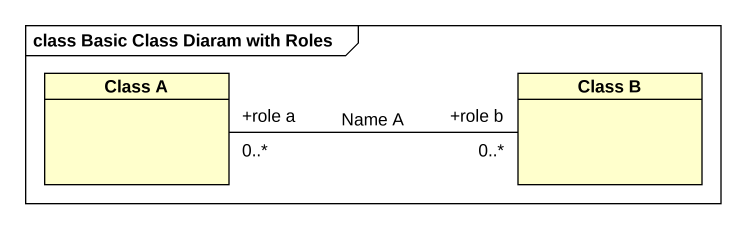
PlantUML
@startuml
mainframe class Basic Class Diaram with Roles
hide circle
hide empty members
class "Class A" as Class_A
class "Class B" as Class_B
Class_A "+role a\n0..*" -right- "+role b\n0..*" Class_B : Name A
@enduml
